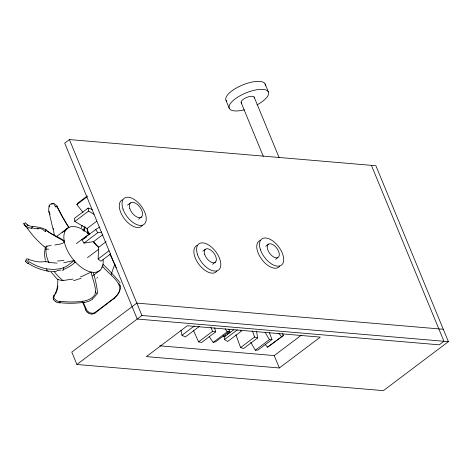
<?xml version="1.0" encoding="UTF-8"?>
<svg xmlns="http://www.w3.org/2000/svg" width="472" height="472" viewBox="0 0 472 472"><rect width="100%" height="100%" fill="white"/><g stroke="black" fill="none" stroke-linecap="round" stroke-linejoin="round"><path stroke-width="0.71" d="M110.684 253.847L100.937 261.193L98.129 259.004L98.636 247.322L93.574 241.623L83.998 243.092L81.986 239.859L95.745 229.492L99.822 226.961M23.836 224.011L25.464 222.76A61.395 22.373 -51.5 0 0 32.757 226.471C37.258 226.92 41.961 227.51 45.949 229.781C50.994 236.153 77.963 242.042 54.793 244.997M84.234 231.28L85.131 226.731M53.188 297.838L53.177 297.921A6.142 3.21 18.5 0 0 53.277 298.705L53.271 298.835A6.13 3.186 19.1 0 0 53.395 299.13M53.448 297.189L53.967 295.484A51.153 27.571 53 0 0 57.791 280.557L57.743 279.4M45.194 248.113L44.368 253.865L45.347 260.219M81.249 227.817L82.157 225.303M111.245 274.645A61.395 40.386 -71 0 1 114.838 264.462L114.95 264.19M49.23 205.515L50.203 204.228L51.584 203.786M119.328 291.525L117.239 294.941L114.195 298.192M91.385 314.01A6.142 5.251 30.4 0 0 92.66 313.986L92.819 313.921A6.13 5.322 33.9 0 0 94.093 313.609L94.241 313.514A6.118 5.345 37 0 0 95.261 312.918L95.704 311.992L112.501 299.366C130.939 286.504 109.657 275.896 102.223 265.854M28.125 260.52L28.715 259.323A51.153 27.571 53 0 0 44.846 261.529L45.766 261.311A9.275 1.764 3.5 0 0 46.185 261.582M27.954 263.364L28.881 261.577A61.395 50.398 76.1 0 0 46.675 268.898L53.731 269.494L60.676 268.662L63.254 267.866L67.349 265.748L74.063 260.538L74.883 262.19M31.884 228.059L32.757 226.471M45.277 231.463L46.303 230.017M53.537 297.065L53.525 297.083A52.528 28.662 54.6 0 0 54.61 295.614M83.025 212.441L76.853 204.535L78.151 202.848L87.32 195.939M223.368 335.816L224.353 336.831L225.61 335.509M64.694 231.191L65.089 230.79M62.575 232.454L63.838 231.274M102.459 266.55L101.686 267.276M66.334 229.593L66.776 229.185M51.855 204.169L52.994 203.621L54.256 203.745L56.705 205.733L62.977 217.61L68.818 227.415L68.41 227.758M64.281 230.879L68.818 227.415M44.079 246.461A52.528 29.376 52 0 1 27.677 228.743L28.149 228.336M95.255 312.912L112.961 299.213L112.501 299.366M92.465 276.014L100.029 270.291M67.478 228.259L56.209 236.755M443.291 329.267L136.815 303.095L71.797 352.088L76.906 364.478L383.382 390.651L448.4 341.657L375.889 165.737L69.413 139.565L64.705 143.11L137.216 319.031L439.231 344.82L443.934 341.28L371.423 165.353M76.853 204.535L87.172 196.759M92.258 209.48L88.116 208.04L74.358 218.412L74.8 221.451L86.984 228.566L89.302 234.501A26.597 14.337 53 0 0 64.115 234.189A26.597 14.337 53 0 0 82.93 268.444A26.597 14.337 53 0 0 103.108 259.647M74.8 221.451L88.559 211.078L88.116 208.04M86.984 228.566L96.73 221.226M76.411 243.617L89.326 233.888M127.475 205.137L130.414 202.925M83.998 243.092L97.757 232.72L101.858 232.094M93.574 241.623L102.743 234.714M98.636 247.322L106.088 241.705M87.491 257.665L98.642 249.263M138.556 219.185L141.494 216.978M98.129 259.004L109.02 250.797M202.812 251.198L205.161 249.428M76.906 364.478L141.919 315.491L448.4 341.657M212.565 264.29L215.498 262.078M265.689 246.301L268.627 244.095M275.589 259.287L277.937 257.517A8.183 4.413 53 0 0 274.309 245.57A8.183 4.413 53 0 0 267.6 249.328A8.183 4.413 53 0 0 277.937 257.517M199.355 326.406L185.313 336.984L182.015 335.244L194.299 325.987M193.378 330.223L198.57 341.87L212.612 331.291L215.651 331.887L214.66 327.792M215.651 331.887L201.609 342.466L198.57 341.87M209.131 336.495L213.155 342.418L227.197 331.84L229.681 331.226L228.755 329.285M229.681 331.226L215.639 341.805L213.155 342.418M227.203 334.188L230.13 331.981M224.353 336.831L233.711 329.781M240.643 330.276L241.693 330.925L227.657 341.51L224.489 339.551L237.357 329.851M235.935 334.813L240.578 347.575L254.62 336.996L257.641 337.946L256.638 331.716M257.641 337.946L243.599 348.525L240.578 347.575M250.738 342.277L255.358 350.206L269.4 339.628L272.008 339.486L269.359 332.736M272.008 339.486L257.966 350.065L255.358 350.206M265.229 344.448L267.512 347.209L283.513 335.403L282.403 333.586M283.513 335.403L267.512 347.209M159.754 345.805L274.244 355.581L301.148 335.309M279.353 367.971L320.293 337.12L187.319 325.768L146.373 356.62L279.353 367.971L274.244 355.581M92.547 299.272L88.937 301.189L84.748 302.428M81.986 239.859L86.647 236.968M91.426 272.91C93.291 270.055 81.184 277.453 80.376 276.834M64.139 240.673L63.39 240.932M74.936 262.296L74.346 262.479M74.063 260.538L63.708 262.768M73.06 279.046L63.036 280.521A26.597 14.337 53 0 1 54.327 271.754M46.362 246.172L51.194 245.587M58.475 302.741A6.118 3.864 16.4 0 0 59.743 302.977L60.145 301.283A61.395 40.474 -2.9 0 0 82.163 301.342C87.001 300.699 92.37 298.859 94.99 294.445C96.736 287.082 92.359 279.294 91.114 272.055M56.457 271.412L48.463 271.241M49.017 206.14L49.643 206.093M55.431 206.848L57.342 206.825M57.071 263.164L48.764 262.397A26.597 14.337 53 0 1 46.61 246.13M32.657 228.106L38.22 228.914M118.72 283.896L119.198 283.943A4.974 4.921 15.1 0 1 120.106 285.719L120.171 285.932M82.712 230.141L84.576 230.755M88.335 312.977L87.639 312.511A6.13 5.003 27 0 1 87.22 312.163L87.043 312.01M88.559 211.078L94.04 214.282M45.519 247.682L44.061 246.52M57.224 279.105L51.118 272.155M278.816 333.315L281.554 336.624M25.004 225.144L25.458 225.746M82.163 301.342L83.166 302.694M26.579 227.292L27.624 228.772M225.185 328.878L227.197 331.84M53.702 299.685L53.43 299.224M114.572 264.043L114.838 264.462M95.745 229.492L97.757 232.72M95.527 291.82L96.412 293.289A4.974 3.794 -33.9 0 1 96.194 294.965M265.134 332.312L269.4 339.628M109.864 254.325L116.307 267.884M210.878 327.409L212.612 331.291M265.04 83.809L268.326 91.786M254.154 97.061L279.094 157.559M241.162 102.63L263.299 156.338M226.07 100.524L229.362 108.501M69.413 139.565L141.919 315.491M85.473 309.75L85.933 308.694A51.153 27.571 53 0 0 83.125 302.092M252.42 330.949L254.62 336.996M53.035 229.239L48.852 211.314M180.982 330.282L182.015 335.244M46.675 268.898L47.082 271.028M224.035 335.952L224.489 339.551M63.301 267.842L63.514 269.931M226.548 101.179A21.216 7.776 -22.4 0 1 242.856 84.871A21.216 7.776 -22.4 0 1 265.388 85.391M244.437 109.793A21.216 7.776 -22.4 0 1 231.746 101.893A21.216 7.776 -22.4 0 1 263.606 89.444A21.216 7.776 -22.4 0 1 256.998 104.884M241.823 103.185A7.074 2.59 -22.4 0 1 246.449 97.545A7.074 2.59 -22.4 0 1 254.225 97.893M98.784 247.44A16.367 8.82 53 0 1 93.179 241.658M89.167 233.917A16.367 8.82 53 0 1 88.795 232.572M142.296 225.356A16.367 8.82 53 0 1 124.59 219.037A16.367 8.82 53 0 1 122.454 199.774M216.872 271.017A16.367 8.82 53 0 1 199.166 264.692A16.367 8.82 53 0 1 197.03 245.428M279.772 266.102A16.367 8.82 53 0 1 261.612 259.175A16.367 8.82 53 0 1 260.733 240.236M57.879 279.648A5.717 0.631 85.4 0 1 57.779 279.418M62.068 280.403A9.263 6.856 -11.9 0 1 57.826 279.253M45.931 262.178A5.965 3.446 -78.3 0 1 45.754 261.323M45.412 247.322A8.673 2.106 26.1 0 1 47.117 246.697M63.041 280.445A8.667 6.879 -16.5 0 1 62.056 280.451M49.059 262.302A8.702 2.083 -1.1 0 1 48.221 262.137M74.995 262.367A122.277 66.517 49.3 0 1 63.254 269.559M93.497 272.928A122.277 70.623 51 0 1 97.686 293.849M63.761 240.903A122.277 61.879 50.4 0 1 45.365 229.793M103.014 264.349A122.277 71.101 54.3 0 1 120.189 282.923M68.93 227.728A122.277 60.198 53.4 0 1 57.071 206.842M97.621 277.377A65.856 36.267 -37.2 0 1 96.801 278.12M95.775 312.069A6.13 5.363 37.3 0 1 86.022 308.676M81.001 278.232A65.856 62.805 21.1 0 1 73.549 280.639M60.215 301.767A6.13 3.888 16.4 0 1 53.926 295.466M63.39 269.943A4.974 0.696 -11.1 0 1 62.027 270.397M63.956 260.29A65.856 50.038 -48.7 0 1 57.513 261.034M48.699 262.084A9.257 1.776 3.2 0 1 46.811 261.541M27.683 261.423A6.13 1.64 25.6 0 1 28.373 259.028M48.651 249.139A66.93 15.446 -27.9 0 1 45.754 249.051M26.981 224.737A6.13 0.307 47.7 0 1 28.013 225.822M43.595 230.489A4.974 2.035 22.4 0 1 45.324 231.451M31.76 228.247A63.171 23.818 -51.2 0 1 23.901 223.934M31.353 227.882A23.547 2.602 15.5 0 1 32.061 227.905M23.588 223.74A6.118 0.307 47.9 0 1 23.559 223.628M24.597 224.878A6.13 0.319 54 0 1 25.582 226.123M25.411 225.651A6.13 0.431 56 0 1 25.677 226.011M25.488 225.616A6.142 0.389 55.7 0 1 26.408 226.885M37.447 228.3A8.933 3.121 22.8 0 1 43.471 229.587M54.528 235.534A52.528 28.479 51.1 0 1 53.295 228.318M54.481 205.32A4.974 2.348 73.6 0 1 55.46 206.813M50.215 214.294A63.171 22.355 -22.1 0 1 49.253 206.069M49.094 206.229A23.547 8.118 54.7 0 1 49.289 205.585M51.654 203.963A8.933 3.823 70.9 0 1 54.256 204.199M83.786 230.979A122.277 62.741 56.1 0 1 84.258 226.778M87.668 233.552A61.395 50.433 30.2 0 1 87.267 228.873M82.6 302.168A52.528 27.695 54.4 0 1 85.579 309.579M114.224 298.233A23.547 22.137 -56.9 0 1 112.991 299.254M91.19 314.027A6.13 5.133 28.1 0 1 88.341 313.078M87.084 311.98A6.142 5.039 26.7 0 1 86.228 311.018M86.116 310.836A6.142 5.162 24.8 0 1 85.538 309.768M120.366 285.902A8.933 8.868 -12.4 0 1 119.274 291.495M57.903 285.92A52.528 28.662 54.6 0 1 55.389 294.274M83.107 302.428A63.171 41.801 -4 0 1 59.826 302.676M84.736 302.369A23.547 21.659 -17.8 0 1 83.16 302.635M58.239 302.711A6.13 3.741 16.2 0 1 56.935 302.245M56.705 302.145A6.142 3.54 16.5 0 1 55.572 301.519M55.354 301.443A6.13 3.351 17.5 0 1 53.584 299.69M53.2 297.844A6.142 3.245 15.9 0 1 53.419 297.177M95.904 295.083A8.933 7.056 -29.5 0 1 92.258 298.829M47.088 270.946A63.171 52.368 75.7 0 1 28.013 263.228M48.586 271.117A23.547 10.649 -8.3 0 1 47.218 270.91M27.848 263.364A6.118 1.622 25.7 0 1 26.928 262.709M26.697 262.574A6.13 1.487 26.7 0 1 25.984 261.925M25.854 261.795A6.142 1.322 28.4 0 1 25.458 261.281M25.335 261.158A6.13 1.209 30.5 0 1 25.594 260.65M60.805 269.954A8.933 1.723 -8.9 0 1 56.894 270.621M204.754 254.609A8.183 4.413 53 0 0 215.161 262.355A8.183 4.413 53 0 0 211.072 250.302A8.183 4.413 53 0 0 204.754 254.609M122.985 209.025A16.367 8.82 53 0 0 143.801 224.524A16.367 8.82 53 0 0 135.617 200.411A16.367 8.82 53 0 0 122.985 209.025M197.556 254.679A16.367 8.82 53 0 0 218.377 270.179A16.367 8.82 53 0 0 210.193 246.065A16.367 8.82 53 0 0 197.556 254.679M260.461 249.765A16.367 8.82 53 0 0 281.277 265.27A16.367 8.82 53 0 0 273.099 241.157A16.367 8.82 53 0 0 260.461 249.765M129.765 208.417A8.95 4.826 53 0 0 141.087 217.267A8.95 4.826 53 0 0 137.004 204.169A8.95 4.826 53 0 0 129.765 208.417"/></g></svg>
